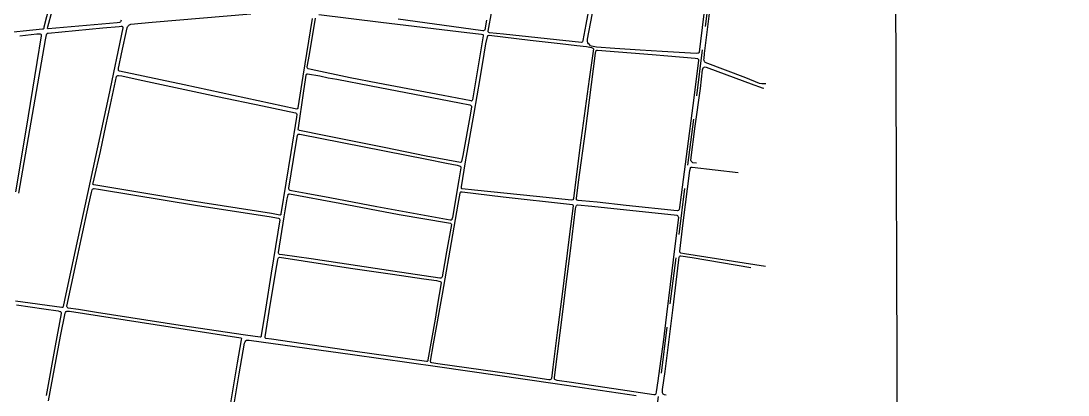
# Model space of a CAD drawing. Header units: metres. Extents: x 2 to 659295185, y -28 to 1124222152.
# Drawn here: x 659801 to 660924, y 1122451 to 1122852 of the extents above; entities that cross this region are included whole.
import ezdxf

# ---------------------------------------------------------------- set-up
doc = ezdxf.new("R2010")
doc.units = ezdxf.units.M
doc.header["$MEASUREMENT"] = 0
doc.linetypes.add('HIDDEN', pattern=[0.375, 0.25, -0.125])
doc.layers.add('División Parroquial', color=130, linetype='CONTINUOUS')
doc.layers.add('MANZANA', color=30, linetype='CONTINUOUS')
doc.layers.add('Limite Municipio', color=1, linetype='HIDDEN', lineweight=30)

msp = doc.modelspace()

# ---------------------------------------------------------------- linework, layer by layer
at = {"layer": 'División Parroquial', "color": 1, "flags": 128}
msp.add_lwpolyline([(660541.9791, 1123647.2094), (660568.3658, 1123600.6689), (660633.2193, 1123572.8945), (660679.4126, 1123590.261), (660736.4903, 1123597.4895), (660744.1507, 1121375.8717), (660747.4985, 1120403.1997)], dxfattribs=at)
at = {"layer": 'Limite Municipio', "color": 4, "linetype": 'HIDDEN', "lineweight": -3, "ltscale": 200}
msp.add_lwpolyline([(660578.0048, 1120632.9916), (660665.8177, 1121655.962), (660399.8619, 1121691.383), (660459.3346, 1122251.1816), (660620.3506, 1123516.0091), (660707.8769, 1124281.3124), (660742.4515, 1124368.6583), (660733.5109, 1124403.5071), (660683.7897, 1124483.6592), (660705.5993, 1124900.9898), (660734.4164, 1124927.6763), (661101.2557, 1125671.1097), (661132.5681, 1125745.1859), (661162.2243, 1125745.8423), (661217.1414, 1125787.7676), (661565.8495, 1126105.0778)], dxfattribs=at)
at = {"layer": 'MANZANA', "lineweight": -2}
for p, q in [((660408.6355, 1122832.7106), (660447.0446, 1123039.8185)), ((660542.2017, 1122932.0804), (660529.7339, 1122830.7111)), ((659840.2494, 1122904.916), (659825.613, 1122845.568)), ((660415.4795, 1122894.5681), (660406.8131, 1122848.7374)), ((660534.063, 1122817.3538), (660542.3006, 1122885.2999)), ((659829.8844, 1122846.0379), (659834.3042, 1122863.1944)), ((659941.8547, 1122851.1769), (660047.6654, 1122860.0651)), ((660113.1127, 1122855.0461), (660103.0857, 1122793.2887)), ((660110.4328, 1122816.434), (660116.947, 1122855.2861)), ((660120.3195, 1122859.5052), (660186.9872, 1122851.1769)), ((660283.5543, 1122843.5384), (660205.4908, 1122854.3562)), ((660301.9755, 1122841.5189), (660305.8263, 1122862.8845)), ((659823.9804, 1122843.4585), (659751.1448, 1122836.1699)), ((659824.7472, 1122843.6884), (659823.9804, 1122843.4585)), ((659825.0771, 1122843.9084), (659824.7472, 1122843.6884)), ((659825.4069, 1122844.2483), (659825.0771, 1122843.9084)), ((659825.613, 1122845.568), (659825.4069, 1122844.2483)), ((659829.4556, 1122844.8182), (659829.8844, 1122846.0379)), ((659829.5628, 1122844.3683), (659829.4556, 1122844.8182)), ((659829.7854, 1122844.1483), (659829.5628, 1122844.3683)), ((659830.2225, 1122844.0483), (659829.7854, 1122844.1483)), ((659904.163, 1122850.457), (659830.2225, 1122844.0483)), ((659830.2472, 1122839.3993), (659888.8504, 1122844.8582)), ((659888.8504, 1122844.8582), (659906.3728, 1122846.4878)), ((659910.1, 1122845.1781), (659894.8781, 1122771.2232)), ((659906.5707, 1122850.797), (659904.163, 1122850.457)), ((659906.3728, 1122846.4878), (659908.558, 1122846.8278)), ((659907.2304, 1122851.1369), (659906.5707, 1122850.797)), ((659907.552, 1122851.4668), (659907.2304, 1122851.1369)), ((659907.989, 1122852.2467), (659907.552, 1122851.4668)), ((659908.4261, 1122853.2465), (659907.989, 1122852.2467)), ((659908.558, 1122846.8278), (659909.2177, 1122846.7178)), ((659908.8054, 1122817.1938), (659914.9238, 1122845.0881)), ((659909.2177, 1122846.7178), (659909.7701, 1122846.4978)), ((659909.7701, 1122846.4978), (659909.9928, 1122846.2779)), ((659909.9928, 1122846.2779), (659910.1, 1122845.618)), ((659910.1, 1122845.618), (659910.1, 1122845.1781)), ((659914.9238, 1122845.0881), (659915.3608, 1122846.1979)), ((659915.3608, 1122846.1979), (659915.7896, 1122846.9677)), ((659915.7896, 1122846.9677), (659916.2266, 1122847.4177)), ((659916.2266, 1122847.4177), (659916.5565, 1122847.8576)), ((659916.5565, 1122847.8576), (659917.2161, 1122848.3075)), ((659917.2161, 1122848.3075), (659918.0902, 1122848.7474)), ((659918.0902, 1122848.7474), (659918.8488, 1122848.9773)), ((659918.8488, 1122848.9773), (659941.8547, 1122851.1769)), ((660186.9872, 1122851.1769), (660279.0768, 1122840.0891)), ((660296.2776, 1122841.8288), (660283.5543, 1122843.5384)), ((660297.8113, 1122842.0587), (660297.1517, 1122841.9388)), ((660298.2484, 1122842.2787), (660297.8113, 1122842.0587)), ((660298.4627, 1122842.8286), (660298.2484, 1122842.2787)), ((660300.3923, 1122853.1265), (660298.4627, 1122842.8286)), ((660406.8131, 1122848.7374), (660403.5973, 1122831.4709)), ((659799.7953, 1122836.6099), (659817.9774, 1122838.4595)), ((659814.6048, 1122760.1354), (659827.3199, 1122832.0908)), ((659817.9774, 1122838.4595), (659821.0448, 1122838.6894)), ((659822.694, 1122836.5999), (659818.1176, 1122807.9357)), ((659821.0448, 1122838.6894), (659821.5891, 1122838.5895)), ((659821.5891, 1122838.5895), (659822.1415, 1122838.3695)), ((659822.1415, 1122838.3695), (659822.4714, 1122837.9296)), ((659822.4714, 1122837.9296), (659822.694, 1122837.0398)), ((659822.694, 1122837.0398), (659822.694, 1122836.5999)), ((659827.3199, 1122832.0908), (659828.3919, 1122837.5097)), ((659828.3919, 1122837.5097), (659828.7135, 1122838.6194)), ((659828.7135, 1122838.6194), (659828.9361, 1122838.9494)), ((659828.9361, 1122838.9494), (659829.4803, 1122839.1793)), ((659829.4803, 1122839.1793), (659830.2472, 1122839.3993)), ((660279.0768, 1122840.0891), (660294.9748, 1122838.0596)), ((660296.6322, 1122836.2999), (660287.2401, 1122780.7312)), ((660294.9748, 1122838.0596), (660296.1869, 1122837.8396)), ((660296.1869, 1122837.8396), (660296.6239, 1122837.3997)), ((660297.1517, 1122841.9388), (660296.2776, 1122841.8288)), ((660296.6239, 1122837.3997), (660296.6239, 1122836.8498)), ((660296.6239, 1122836.8498), (660296.6322, 1122836.2999)), ((660299.6254, 1122827.7917), (660301.2333, 1122835.3201)), ((660301.2333, 1122835.3201), (660301.7776, 1122836.6498)), ((660301.7776, 1122836.6498), (660302.2146, 1122836.8798)), ((660302.0909, 1122840.859), (660301.9755, 1122841.5189)), ((660302.4207, 1122840.4191), (660302.0909, 1122840.859)), ((660302.2146, 1122836.8798), (660303.0887, 1122836.9898)), ((660302.6351, 1122840.0891), (660302.4207, 1122840.4191)), ((660303.6246, 1122839.7592), (660302.6351, 1122840.0891)), ((660303.0887, 1122836.9898), (660347.1627, 1122831.8808)), ((660318.5331, 1122838.1695), (660303.6246, 1122839.7592)), ((660402.2944, 1122829.2514), (660318.5331, 1122838.1695)), ((660347.1627, 1122831.8808), (660379.0659, 1122828.1516)), ((660403.5973, 1122831.4709), (660403.1685, 1122830.0312)), ((660408.5365, 1122830.6111), (660408.6355, 1122832.7106)), ((660297.8113, 1122816.8339), (660299.6254, 1122827.7917)), ((660379.0659, 1122828.1516), (660396.9429, 1122826.132)), ((660396.9429, 1122826.132), (660407.3574, 1122824.8522)), ((660402.8386, 1122829.4813), (660402.2944, 1122829.2514)), ((660403.1685, 1122830.0312), (660402.8386, 1122829.4813)), ((660407.3574, 1122824.8522), (660411.1917, 1122824.3124)), ((660408.8746, 1122828.8414), (660408.5365, 1122830.6111)), ((660409.6415, 1122827.9616), (660408.8746, 1122828.8414)), ((660410.5238, 1122827.1918), (660409.6415, 1122827.9616)), ((660414.8199, 1122822.4527), (660410.2517, 1122790.0293)), ((660411.7359, 1122825.862), (660410.5238, 1122827.1918)), ((660411.1917, 1122824.3124), (660412.948, 1122823.8824)), ((660412.9398, 1122825.3222), (660411.7359, 1122825.862)), ((660418.3161, 1122824.3524), (660412.9398, 1122825.3222)), ((660412.948, 1122823.8824), (660414.2674, 1122823.3326)), ((660414.2674, 1122823.3326), (660414.7044, 1122823.0026)), ((660414.7044, 1122823.0026), (660414.8199, 1122822.4527)), ((660417.2524, 1122817.9237), (660417.5657, 1122819.8133)), ((660417.5657, 1122819.8133), (660417.7884, 1122820.4731)), ((660417.7884, 1122820.4731), (660418.0027, 1122820.6931)), ((660418.0027, 1122820.6931), (660418.4398, 1122820.923)), ((660437.7186, 1122822.8826), (660418.3161, 1122824.3524)), ((660418.4398, 1122820.923), (660419.2066, 1122820.923)), ((660419.2066, 1122820.923), (660478.0737, 1122816.324)), ((660464.9051, 1122821.243), (660437.7186, 1122822.8826)), ((660488.6861, 1122819.8033), (660464.9051, 1122821.243)), ((660525.075, 1122817.4238), (660488.6861, 1122819.8033)), ((660529.7339, 1122830.7111), (660528.1425, 1122819.0934)), ((659906.2327, 1122804.8963), (659908.8054, 1122817.1938)), ((660108.0827, 1122803.0467), (660110.4328, 1122816.434)), ((660293.441, 1122790.6092), (660297.8113, 1122816.8339)), ((660406.3431, 1122733.7108), (660417.2524, 1122817.9237)), ((660478.0737, 1122816.324), (660494.7386, 1122814.8443)), ((660494.7386, 1122814.8443), (660524.1103, 1122812.5448)), ((660527.7384, 1122810.1352), (660521.4963, 1122761.5451)), ((660524.1103, 1122812.5448), (660526.4191, 1122812.2248)), ((660526.7242, 1122817.7537), (660525.075, 1122817.4238)), ((660526.4191, 1122812.2248), (660526.8561, 1122811.8949)), ((660527.4828, 1122817.9836), (660526.7242, 1122817.7537)), ((660526.8561, 1122811.8949), (660527.186, 1122811.565)), ((660527.186, 1122811.565), (660527.5158, 1122811.125)), ((660528.1425, 1122818.4236), (660527.4828, 1122817.9836)), ((660527.5158, 1122811.125), (660527.7384, 1122810.1352)), ((660528.1425, 1122819.0934), (660528.1425, 1122818.4236)), ((660533.4363, 1122810.5952), (660533.6507, 1122812.1448)), ((660533.5518, 1122809.8253), (660533.4363, 1122810.5952)), ((660533.8816, 1122808.9455), (660533.5518, 1122809.8253)), ((660533.6507, 1122812.1448), (660534.063, 1122817.3538)), ((660534.2114, 1122808.3956), (660533.8816, 1122808.9455)), ((660534.7639, 1122807.9557), (660534.2114, 1122808.3956)), ((659818.1176, 1122807.9357), (659806.1693, 1122735.1005)), ((659905.5977, 1122800.0273), (659905.6967, 1122801.9169)), ((659905.7049, 1122799.3674), (659905.5977, 1122800.0273)), ((659905.6967, 1122801.9169), (659906.2327, 1122804.8963)), ((659906.0348, 1122798.9275), (659905.7049, 1122799.3674)), ((659906.5872, 1122798.4876), (659906.0348, 1122798.9275)), ((659975.9101, 1122783.7606), (659906.5872, 1122798.4876)), ((660108.0827, 1122802.5968), (660108.0827, 1122803.0467)), ((660108.1981, 1122801.607), (660108.0827, 1122802.5968)), ((660108.528, 1122801.1671), (660108.1981, 1122801.607)), ((660108.8578, 1122800.9471), (660108.528, 1122801.1671)), ((660112.1479, 1122800.1873), (660108.8578, 1122800.9471)), ((660154.045, 1122791.529), (660112.1479, 1122800.1873)), ((660529.6267, 1122779.9414), (660531.9521, 1122799.9773)), ((660531.9521, 1122799.9773), (660532.5952, 1122801.9669)), ((660532.5952, 1122801.9669), (660533.1477, 1122802.6368)), ((660533.1477, 1122802.6368), (660533.6919, 1122802.9667)), ((660533.6919, 1122802.9667), (660534.8958, 1122803.0867)), ((660578.4504, 1122791.3391), (660534.7639, 1122807.9557)), ((660534.8958, 1122803.0867), (660535.6627, 1122802.9767)), ((660535.6627, 1122802.9767), (660586.9271, 1122783.7406)), ((659897.1045, 1122762.8349), (659903.5445, 1122792.8288)), ((659903.5445, 1122792.8288), (659903.8744, 1122793.2787)), ((659903.8744, 1122793.2787), (659904.3114, 1122793.6086)), ((659904.3114, 1122793.6086), (659904.9628, 1122793.8386)), ((659904.9628, 1122793.8386), (659905.7297, 1122793.8386)), ((659905.7297, 1122793.8386), (659909.127, 1122793.4086)), ((659909.127, 1122793.4086), (659926.7896, 1122789.6194)), ((659926.7896, 1122789.6194), (660011.796, 1122771.4231)), ((660103.0857, 1122793.2887), (660097.9815, 1122759.0856)), ((660104.0422, 1122774.9324), (660106.384, 1122791.639)), ((660106.384, 1122791.639), (660106.8046, 1122794.1885)), ((660106.8046, 1122794.1885), (660107.3488, 1122795.2983)), ((660107.3488, 1122795.2983), (660107.7858, 1122795.6282)), ((660107.7858, 1122795.6282), (660108.4455, 1122795.7482)), ((660108.4455, 1122795.7482), (660121.4987, 1122793.3687)), ((660121.4987, 1122793.3687), (660130.4866, 1122791.529)), ((660130.4866, 1122791.529), (660139.7055, 1122789.7994)), ((660139.7055, 1122789.7994), (660176.6634, 1122782.6708)), ((660183.6641, 1122785.8002), (660154.045, 1122791.529)), ((660287.034, 1122753.4168), (660293.441, 1122790.6092)), ((660410.2517, 1122790.0293), (660400.8184, 1122719.1938)), ((660593.161, 1122785.4303), (660578.4504, 1122791.3391)), ((660094.9141, 1122758.3058), (659975.9101, 1122783.7606)), ((660098.5175, 1122737.64), (660104.0422, 1122774.9324)), ((660176.6634, 1122782.6708), (660250.909, 1122768.4037)), ((660253.6301, 1122772.2829), (660183.6641, 1122785.8002)), ((660287.2401, 1122780.7312), (660285.1045, 1122767.6739)), ((660523.8959, 1122739.4396), (660529.6267, 1122779.9414)), ((660586.9271, 1122783.7406), (660592.8476, 1122781.5611)), ((660592.8476, 1122781.5611), (660596.0305, 1122780.5813)), ((660595.6842, 1122785.0004), (660593.161, 1122785.4303)), ((660599.8484, 1122784.9104), (660595.6842, 1122785.0004)), ((660596.0305, 1122780.5813), (660597.7869, 1122780.2513)), ((659894.8781, 1122771.2232), (659877.9082, 1122693.8389)), ((660011.796, 1122771.4231), (660060.1661, 1122761.3552)), ((660250.909, 1122768.4037), (660271.3092, 1122764.5145)), ((660283.6862, 1122766.5641), (660253.6301, 1122772.2829)), ((660271.3092, 1122764.5145), (660282.2762, 1122762.245)), ((660284.2304, 1122766.4541), (660283.6862, 1122766.5641)), ((660284.6674, 1122766.6741), (660284.2304, 1122766.4541)), ((660284.9973, 1122767.014), (660284.6674, 1122766.6741)), ((660285.1045, 1122767.6739), (660284.9973, 1122767.014)), ((659798.6904, 1122667.4943), (659814.6048, 1122760.1354)), ((659892.1653, 1122739.9195), (659897.1045, 1122762.8349)), ((660060.1661, 1122761.3552), (660095.483, 1122753.8767)), ((660096.7776, 1122757.8659), (660094.9141, 1122758.3058)), ((660095.483, 1122753.8767), (660096.0355, 1122753.6567)), ((660096.0355, 1122753.6567), (660096.5797, 1122753.2168)), ((660096.5797, 1122753.2168), (660096.6952, 1122752.1171)), ((660097.3301, 1122757.9759), (660096.7776, 1122757.8659)), ((660097.7671, 1122758.3158), (660097.3301, 1122757.9759)), ((660097.9815, 1122759.0856), (660097.7671, 1122758.3158)), ((660282.977, 1122753.6167), (660274.8549, 1122708.016)), ((660277.8399, 1122701.2774), (660287.034, 1122753.4168)), ((660282.2762, 1122762.245), (660283.1585, 1122761.9151)), ((660284.148, 1122760.3654), (660282.977, 1122753.6167)), ((660283.1585, 1122761.9151), (660283.5955, 1122761.5851)), ((660283.5955, 1122761.5851), (660284.0408, 1122761.0352)), ((660284.0408, 1122761.0352), (660284.148, 1122760.3654)), ((660521.4963, 1122761.5451), (660515.5676, 1122715.2945)), ((660096.489, 1122749.2376), (660090.3046, 1122711.3853)), ((660096.6952, 1122752.1171), (660096.489, 1122749.2376)), ((659806.1693, 1122735.1005), (659794.9632, 1122668.914)), ((659886.3767, 1122712.3451), (659892.1653, 1122739.9195)), ((660097.6764, 1122729.5616), (660097.998, 1122730.4415)), ((660097.998, 1122730.4415), (660098.3279, 1122730.8914)), ((660098.3279, 1122730.8914), (660099.0947, 1122731.1113)), ((660098.4103, 1122735.9803), (660098.5175, 1122737.64)), ((660098.5258, 1122735.3105), (660098.4103, 1122735.9803)), ((660098.8556, 1122735.2005), (660098.5258, 1122735.3105)), ((660099.8451, 1122734.8806), (660098.8556, 1122735.2005)), ((660099.0947, 1122731.1113), (660100.076, 1122731.1213)), ((660126.273, 1122729.5716), (660099.8451, 1122734.8806)), ((660100.076, 1122731.1213), (660236.1901, 1122704.1868)), ((660399.0291, 1122679.3719), (660406.3431, 1122733.7108)), ((660519.4596, 1122703.147), (660523.8959, 1122739.4396)), ((660088.1772, 1122673.1131), (660095.8623, 1122719.1538)), ((660095.8623, 1122719.1538), (660097.6764, 1122729.5616)), ((660190.6566, 1122716.7043), (660126.273, 1122729.5716)), ((660400.8184, 1122719.1938), (660393.9414, 1122665.3047)), ((659879.3842, 1122682.9011), (659886.3767, 1122712.3451)), ((660090.3046, 1122711.3853), (660079.7582, 1122645.3088)), ((660235.6294, 1122707.5061), (660190.6566, 1122716.7043)), ((660272.2575, 1122700.5875), (660235.6294, 1122707.5061)), ((660274.8549, 1122708.016), (660273.5685, 1122701.5973)), ((660515.5676, 1122715.2945), (660508.9956, 1122665.8246)), ((660236.1901, 1122704.1868), (660257.3572, 1122699.8577)), ((660257.3572, 1122699.8577), (660268.654, 1122697.6981)), ((660268.654, 1122697.6981), (660271.07, 1122697.0483)), ((660271.07, 1122697.0483), (660271.9441, 1122696.6084)), ((660271.9441, 1122696.6084), (660272.4966, 1122696.3884)), ((660272.8017, 1122700.7075), (660272.2575, 1122700.5875)), ((660272.4966, 1122696.3884), (660272.7192, 1122695.8385)), ((660273.0243, 1122700.9275), (660272.8017, 1122700.7075)), ((660273.2387, 1122701.0375), (660273.0243, 1122700.9275)), ((660273.5685, 1122701.5973), (660273.2387, 1122701.0375)), ((660273.247, 1122674.4929), (660277.8399, 1122701.2774)), ((660519.7895, 1122702.1472), (660519.4596, 1122703.147)), ((660520.6718, 1122700.9375), (660519.7895, 1122702.1472)), ((660521.4469, 1122700.1676), (660520.6718, 1122700.9375)), ((660525.3884, 1122699.7377), (660521.4469, 1122700.1676)), ((659877.9082, 1122693.8389), (659859.1242, 1122606.1568)), ((660272.8264, 1122694.8387), (660270.5918, 1122681.7814)), ((660272.7192, 1122695.8385), (660272.8264, 1122694.8387)), ((660511.321, 1122635.7507), (660518.4124, 1122692.0793)), ((660518.4124, 1122692.0793), (660518.8412, 1122694.5088)), ((660518.8412, 1122694.5088), (660519.1628, 1122695.0687)), ((660519.1628, 1122695.0687), (660519.5998, 1122695.3986)), ((660519.5998, 1122695.3986), (660520.8037, 1122695.5186)), ((660520.8037, 1122695.5186), (660570.0314, 1122689.9897)), ((659878.0896, 1122677.8022), (659878.304, 1122678.472)), ((659878.0896, 1122677.3623), (659878.0896, 1122677.8022)), ((659878.5349, 1122676.9224), (659878.0896, 1122677.3623)), ((659878.304, 1122678.472), (659879.3842, 1122682.9011)), ((659878.9719, 1122676.7024), (659878.5349, 1122676.9224)), ((659979.9753, 1122659.7958), (659878.9719, 1122676.7024)), ((660270.5918, 1122681.7814), (660263.6488, 1122641.7095)), ((660273.2552, 1122673.3931), (660273.247, 1122674.4929)), ((660396.5883, 1122661.8854), (660399.0291, 1122679.3719)), ((659873.81, 1122655.8866), (659876.7125, 1122668.3941)), ((659876.7125, 1122668.3941), (659877.4629, 1122671.1635)), ((659877.4629, 1122671.1635), (659877.7845, 1122671.9434)), ((659877.7845, 1122671.9434), (659878.337, 1122672.3833)), ((659878.337, 1122672.3833), (659878.9884, 1122672.5033)), ((659878.9884, 1122672.5033), (659879.4337, 1122672.5033)), ((659879.4337, 1122672.5033), (659884.1421, 1122671.8634)), ((659884.1421, 1122671.8634), (659990.4062, 1122654.4169)), ((660086.5858, 1122661.7055), (660087.5505, 1122665.9146)), ((660087.5505, 1122665.9146), (660087.6577, 1122666.4745)), ((660087.6577, 1122666.4745), (660088.202, 1122666.6944)), ((660088.1772, 1122672.4433), (660088.1772, 1122673.1131)), ((660088.2927, 1122671.8934), (660088.1772, 1122672.4433)), ((660088.202, 1122666.6944), (660088.639, 1122666.8044)), ((660088.6225, 1122671.4535), (660088.2927, 1122671.8934)), ((660088.9523, 1122671.0136), (660088.6225, 1122671.4535)), ((660088.639, 1122666.8044), (660089.0843, 1122666.9144)), ((660089.8346, 1122670.5737), (660088.9523, 1122671.0136)), ((660089.0843, 1122666.9144), (660142.8224, 1122656.8764)), ((660091.2612, 1122670.1337), (660089.8346, 1122670.5737)), ((660106.7221, 1122667.2243), (660091.2612, 1122670.1337)), ((660132.1688, 1122662.6853), (660106.7221, 1122667.2243)), ((660182.7241, 1122653.0772), (660132.1688, 1122662.6853)), ((660269.9404, 1122655.8966), (660271.9688, 1122667.7442)), ((660271.9688, 1122667.7442), (660272.3976, 1122668.624)), ((660272.3976, 1122668.624), (660272.7275, 1122668.964)), ((660272.7275, 1122668.964), (660273.2717, 1122669.074)), ((660273.3706, 1122672.7232), (660273.2552, 1122673.3931)), ((660273.2717, 1122669.074), (660274.2612, 1122669.084)), ((660273.7005, 1122672.3933), (660273.3706, 1122672.7232)), ((660274.1375, 1122672.3933), (660273.7005, 1122672.3933)), ((660287.5123, 1122671.0236), (660274.1375, 1122672.3933)), ((660274.2612, 1122669.084), (660318.228, 1122663.855)), ((660353.7264, 1122664.125), (660287.5123, 1122671.0236)), ((660318.228, 1122663.855), (660389.1588, 1122655.7767)), ((660391.4429, 1122660.0958), (660353.7264, 1122664.125)), ((660393.9414, 1122665.3047), (660393.5208, 1122661.7654)), ((660508.9956, 1122665.8246), (660507.198, 1122652.0974)), ((659865.5394, 1122617.8044), (659873.81, 1122655.8866)), ((660069.5581, 1122645.7087), (659979.9753, 1122659.7958)), ((659990.4062, 1122654.4169), (660067.0596, 1122642.4894)), ((660083.3864, 1122642.3394), (660086.5858, 1122661.7055)), ((660142.8224, 1122656.8764), (660206.4309, 1122644.8889)), ((660261.3564, 1122638.6102), (660182.7241, 1122653.0772)), ((660264.0611, 1122622.8034), (660269.9404, 1122655.8966)), ((660393.1168, 1122653.907), (660388.8784, 1122620.8238)), ((660389.1588, 1122655.7767), (660392.2345, 1122655.4567)), ((660392.6468, 1122660.3257), (660391.4429, 1122660.0958)), ((660392.2345, 1122655.4567), (660392.7787, 1122655.1268)), ((660393.0838, 1122660.5457), (660392.6468, 1122660.3257)), ((660392.7787, 1122655.1268), (660393.1085, 1122654.5769)), ((660393.191, 1122660.9856), (660393.0838, 1122660.5457)), ((660393.1085, 1122654.5769), (660393.1168, 1122653.907)), ((660393.5208, 1122661.7654), (660393.191, 1122660.9856)), ((660395.7555, 1122650.7177), (660396.2914, 1122653.8171)), ((660396.2914, 1122653.8171), (660396.6213, 1122654.4769)), ((660396.6955, 1122661.0056), (660396.5883, 1122661.8854)), ((660396.6213, 1122654.4769), (660397.1655, 1122654.9268)), ((660396.9181, 1122660.4557), (660396.6955, 1122661.0056)), ((660397.5778, 1122660.1258), (660396.9181, 1122660.4557)), ((660397.1655, 1122654.9268), (660397.9324, 1122655.1468)), ((660398.5673, 1122659.9058), (660397.5778, 1122660.1258)), ((660397.9324, 1122655.1468), (660413.1707, 1122653.5571)), ((660402.4016, 1122659.3659), (660398.5673, 1122659.9058)), ((660418.8438, 1122657.8962), (660402.4016, 1122659.3659)), ((660413.1707, 1122653.5571), (660450.5491, 1122649.7479)), ((660449.9801, 1122654.3869), (660418.8438, 1122657.8962)), ((660504.6913, 1122648.7681), (660449.9801, 1122654.3869)), ((660507.198, 1122652.0974), (660506.7693, 1122649.9978)), ((660067.0596, 1122642.4894), (660077.1443, 1122640.7597)), ((660078.4471, 1122644.089), (660069.5581, 1122645.7087)), ((660077.1443, 1122640.7597), (660077.9111, 1122640.5498)), ((660077.202, 1122604.0472), (660083.3864, 1122642.3394)), ((660077.9111, 1122640.5498), (660078.241, 1122640.2198)), ((660078.241, 1122640.2198), (660078.3564, 1122639.7699)), ((660078.8842, 1122644.089), (660078.4471, 1122644.089)), ((660079.3212, 1122644.309), (660078.8842, 1122644.089)), ((660079.5356, 1122644.539), (660079.3212, 1122644.309)), ((660079.7582, 1122645.3088), (660079.5356, 1122644.539)), ((660206.4309, 1122644.8889), (660259.5094, 1122635.8307)), ((660263.6488, 1122641.7095), (660263.2118, 1122639.8299)), ((660393.8507, 1122635.8807), (660395.7555, 1122650.7177)), ((660450.5491, 1122649.7479), (660501.4177, 1122644.439)), ((660501.4177, 1122644.439), (660504.2708, 1122644.129)), ((660506.0354, 1122641.5896), (660502.234, 1122610.8258)), ((660504.2708, 1122644.129), (660504.9304, 1122643.6891)), ((660505.788, 1122648.8881), (660504.6913, 1122648.7681)), ((660504.9304, 1122643.6891), (660505.3757, 1122643.1292)), ((660505.3757, 1122643.1292), (660505.8127, 1122642.4694)), ((660506.225, 1122649.108), (660505.788, 1122648.8881)), ((660505.8127, 1122642.4694), (660506.0354, 1122641.5896)), ((660506.5466, 1122649.448), (660506.225, 1122649.108)), ((660506.7693, 1122649.9978), (660506.5466, 1122649.448)), ((660078.4636, 1122639.1101), (660071.7515, 1122597.1586)), ((660078.3564, 1122639.7699), (660078.4636, 1122639.1101)), ((660262.5851, 1122634.0811), (660257.4562, 1122604.747)), ((660259.5094, 1122635.8307), (660261.7028, 1122635.4008)), ((660262.3459, 1122638.7201), (660261.3564, 1122638.6102)), ((660261.7028, 1122635.4008), (660262.1398, 1122635.1809)), ((660262.1398, 1122635.1809), (660262.4696, 1122634.7409)), ((660262.783, 1122638.9401), (660262.3459, 1122638.7201)), ((660262.4696, 1122634.7409), (660262.5851, 1122634.0811)), ((660263.1128, 1122639.17), (660262.783, 1122638.9401)), ((660263.2118, 1122639.8299), (660263.1128, 1122639.17)), ((660390.2637, 1122605.8968), (660393.8507, 1122635.8807)), ((660507.5114, 1122605.3169), (660511.321, 1122635.7507)), ((659860.0642, 1122592.9994), (659865.5394, 1122617.8044)), ((660252.9457, 1122559.2663), (660264.0611, 1122622.8034)), ((660388.8784, 1122620.8238), (660384.4339, 1122585.6309)), ((660502.234, 1122610.8258), (660497.3772, 1122569.5442)), ((659859.1242, 1122606.1568), (659849.1467, 1122559.7762)), ((660071.7515, 1122597.1586), (660069.3025, 1122582.0017)), ((660075.3962, 1122590.1), (660076.3609, 1122596.1888)), ((660076.3609, 1122596.1888), (660076.7897, 1122597.5185)), ((660076.7897, 1122597.5185), (660077.2267, 1122598.1784)), ((660077.202, 1122603.3773), (660077.202, 1122604.0472)), ((660077.4246, 1122602.7175), (660077.202, 1122603.3773)), ((660077.2267, 1122598.1784), (660077.5566, 1122598.6283)), ((660077.7545, 1122602.1676), (660077.4246, 1122602.7175)), ((660077.5566, 1122598.6283), (660078.208, 1122598.8483)), ((660078.4141, 1122601.7277), (660077.7545, 1122602.1676)), ((660078.208, 1122598.8483), (660154.4243, 1122587.1406)), ((660081.4816, 1122601.4077), (660078.4141, 1122601.7277)), ((660112.0737, 1122597.2286), (660081.4816, 1122601.4077)), ((660199.694, 1122584.1312), (660112.0737, 1122597.2286)), ((660257.4562, 1122604.747), (660255.2133, 1122592.2396)), ((660385.8192, 1122569.9341), (660390.2637, 1122605.8968)), ((660500.0159, 1122542.1298), (660506.4642, 1122596.2488)), ((660506.4642, 1122596.2488), (660506.8847, 1122598.8982)), ((660506.8847, 1122598.8982), (660507.2145, 1122599.5681)), ((660507.2145, 1122599.5681), (660507.5361, 1122600.118)), ((660507.6268, 1122604.4371), (660507.5114, 1122605.3169)), ((660507.5361, 1122600.118), (660507.9732, 1122600.3479)), ((660507.8495, 1122603.8772), (660507.6268, 1122604.4371)), ((660508.1793, 1122603.5473), (660507.8495, 1122603.8772)), ((660507.9732, 1122600.3479), (660508.6328, 1122600.4579)), ((660508.5091, 1122603.2174), (660508.1793, 1122603.5473)), ((660512.5661, 1122602.4675), (660508.5091, 1122603.2174)), ((660508.6328, 1122600.4579), (660520.9109, 1122598.5183)), ((660599.3041, 1122589.0302), (660512.5661, 1122602.4675)), ((660520.9109, 1122598.5183), (660583.8597, 1122587.8605)), ((659850.3011, 1122546.5089), (659860.0642, 1122592.9994)), ((660068.3625, 1122547.5987), (660075.3962, 1122590.1)), ((660154.4243, 1122587.1406), (660199.3807, 1122580.8119)), ((660250.241, 1122576.5128), (660199.694, 1122584.1312)), ((660255.2133, 1122592.2396), (660252.6488, 1122577.9625)), ((660384.4339, 1122585.6309), (660381.5809, 1122562.2757)), ((660069.3025, 1122582.0017), (660063.1181, 1122543.0396)), ((660199.3807, 1122580.8119), (660233.0402, 1122575.8829)), ((660233.0402, 1122575.8829), (660246.5304, 1122573.9533)), ((660246.5304, 1122573.9533), (660249.0536, 1122573.4034)), ((660249.0536, 1122573.4034), (660250.4802, 1122572.9735)), ((660251.1151, 1122576.5128), (660250.241, 1122576.5128)), ((660250.4802, 1122572.9735), (660251.1398, 1122572.5336)), ((660251.9974, 1122576.7428), (660251.1151, 1122576.5128)), ((660252.319, 1122577.0727), (660251.9974, 1122576.7428)), ((660252.6488, 1122577.9625), (660252.319, 1122577.0727)), ((660251.5769, 1122571.3139), (660247.421, 1122546.4089)), ((660251.1398, 1122572.5336), (660251.4697, 1122571.9837)), ((660251.4697, 1122571.9837), (660251.5769, 1122571.3139)), ((660381.5809, 1122562.2757), (660376.0809, 1122518.0147)), ((660382.323, 1122543.3695), (660385.8192, 1122569.9341)), ((660497.3772, 1122569.5442), (660493.3533, 1122537.3408)), ((659844.7187, 1122544.8192), (659794.9385, 1122551.6779)), ((659849.1467, 1122559.7762), (659846.137, 1122546.049)), ((660243.4382, 1122506.0271), (660252.9457, 1122559.2663)), ((659796.1589, 1122547.9286), (659825.4399, 1122543.5195)), ((659825.4399, 1122543.5195), (659841.008, 1122541.27)), ((659841.008, 1122541.27), (659842.7644, 1122540.8301)), ((659842.7644, 1122540.8301), (659843.2014, 1122540.7201)), ((659843.2014, 1122540.7201), (659843.7539, 1122540.2802)), ((659843.4323, 1122514.1855), (659848.2479, 1122538.9804)), ((659843.7539, 1122540.2802), (659844.0837, 1122539.6203)), ((659844.0837, 1122539.6203), (659844.092, 1122538.6305)), ((659845.3783, 1122544.9392), (659844.7187, 1122544.8192)), ((659845.6999, 1122545.1592), (659845.3783, 1122544.9392)), ((659845.9226, 1122545.4891), (659845.6999, 1122545.1592)), ((659846.137, 1122546.049), (659845.9226, 1122545.4891)), ((659848.2479, 1122538.9804), (659848.7921, 1122539.7503)), ((659848.7921, 1122539.7503), (659849.559, 1122540.6401)), ((659849.559, 1122540.6401), (659849.996, 1122540.98)), ((659849.996, 1122540.98), (659850.7629, 1122540.98)), ((659850.3011, 1122546.069), (659850.3011, 1122546.5089)), ((659850.4165, 1122545.5091), (659850.3011, 1122546.069)), ((659850.7464, 1122544.9592), (659850.4165, 1122545.5091)), ((659851.0762, 1122544.6293), (659850.7464, 1122544.9592)), ((659850.7629, 1122540.98), (659852.9563, 1122540.8801)), ((659851.6204, 1122544.4093), (659851.0762, 1122544.6293)), ((659862.7029, 1122542.6897), (659851.6204, 1122544.4093)), ((659852.9563, 1122540.8801), (660036.6324, 1122512.5058)), ((659882.1053, 1122539.5703), (659862.7029, 1122542.6897)), ((659971.6964, 1122525.8131), (659882.1053, 1122539.5703)), ((660063.1181, 1122543.0396), (660058.6406, 1122515.0353)), ((660062.7058, 1122513.3956), (660068.3625, 1122547.5987)), ((660247.421, 1122546.4089), (660245.0709, 1122532.3518)), ((660373.1206, 1122470.0045), (660382.323, 1122543.3695)), ((660491.8773, 1122476.5032), (660500.0159, 1122542.1298)), ((659844.092, 1122538.6305), (659837.7839, 1122503.7576)), ((660245.0709, 1122532.3518), (660237.2703, 1122488.9606)), ((660493.3533, 1122537.3408), (660489.6591, 1122507.7968)), ((660041.8768, 1122515.2953), (659971.6964, 1122525.8131)), ((660376.0809, 1122518.0147), (660371.323, 1122480.8323)), ((659830.3709, 1122444.7796), (659843.4323, 1122514.1855)), ((660037.0777, 1122510.2963), (660032.9136, 1122485.7213)), ((660036.6324, 1122512.5058), (660037.1767, 1122512.1759)), ((660037.3993, 1122511.736), (660037.0777, 1122510.2963)), ((660037.1767, 1122512.1759), (660037.3993, 1122511.736)), ((660057.445, 1122513.0457), (660041.8768, 1122515.2953)), ((660057.7748, 1122513.2657), (660057.445, 1122513.0457)), ((660058.2118, 1122513.5956), (660057.7748, 1122513.2657)), ((660058.5417, 1122513.8256), (660058.2118, 1122513.5956)), ((660058.6406, 1122515.0353), (660058.5417, 1122513.8256)), ((660062.7058, 1122512.8458), (660062.7058, 1122513.3956)), ((660062.8213, 1122512.2959), (660062.7058, 1122512.8458)), ((660063.1511, 1122512.0759), (660062.8213, 1122512.2959)), ((660063.6953, 1122511.856), (660063.1511, 1122512.0759)), ((660069.8385, 1122510.8862), (660063.6953, 1122511.856)), ((660159.4213, 1122497.9088), (660069.8385, 1122510.8862)), ((660240.2306, 1122487.5409), (660243.4382, 1122506.0271)), ((660489.6591, 1122507.7968), (660487.004, 1122487.4309)), ((659837.7839, 1122503.7576), (659827.8312, 1122450.5184)), ((660236.0664, 1122487.081), (660159.4213, 1122497.9088)), ((660032.9136, 1122485.7213), (660019.3574, 1122405.0377)), ((660236.6189, 1122487.191), (660236.0664, 1122487.081)), ((660236.8333, 1122487.4109), (660236.6189, 1122487.191)), ((660237.1631, 1122487.6409), (660236.8333, 1122487.4109)), ((660237.2703, 1122488.9606), (660237.1631, 1122487.6409)), ((660240.2306, 1122486.881), (660240.2306, 1122487.5409)), ((660240.4532, 1122486.3212), (660240.2306, 1122486.881)), ((660240.6759, 1122485.9912), (660240.4532, 1122486.3212)), ((660241.6654, 1122485.6713), (660240.6759, 1122485.9912)), ((660248.0229, 1122484.4815), (660241.6654, 1122485.6713)), ((660327.5211, 1122473.3338), (660248.0229, 1122484.4815)), ((660487.004, 1122487.4309), (660484.1427, 1122466.4052)), ((660367.2166, 1122467.545), (660327.5211, 1122473.3338)), ((660371.323, 1122480.8323), (660369.8388, 1122468.6548)), ((660488.9005, 1122456.9171), (660491.8773, 1122476.5032)), ((660368.0907, 1122467.545), (660367.2166, 1122467.545)), ((660368.9647, 1122467.655), (660368.0907, 1122467.545)), ((660369.5172, 1122467.9949), (660368.9647, 1122467.655)), ((660369.8388, 1122468.6548), (660369.5172, 1122467.9949)), ((660373.1289, 1122468.7847), (660373.1206, 1122470.0045)), ((660373.2443, 1122468.1249), (660373.1289, 1122468.7847)), ((660373.6813, 1122467.6849), (660373.2443, 1122468.1249)), ((660374.1184, 1122467.355), (660373.6813, 1122467.6849)), ((660375.8747, 1122466.8051), (660374.1184, 1122467.355)), ((660391.3357, 1122464.6656), (660375.8747, 1122466.8051)), ((660479.6075, 1122451.2383), (660391.3357, 1122464.6656)), ((660484.1427, 1122466.4052), (660482.3368, 1122454.5676)), ((660480.8113, 1122451.4583), (660479.6075, 1122451.2383)), ((660481.3638, 1122451.6882), (660480.8113, 1122451.4583)), ((660481.7926, 1122452.2381), (660481.3638, 1122451.6882)), ((660482.3368, 1122454.5676), (660481.7926, 1122452.2381)), ((660488.9088, 1122455.0375), (660488.9005, 1122456.9171)), ((660488.917, 1122453.2679), (660488.9088, 1122455.0375)), ((660489.2468, 1122452.608), (660488.917, 1122453.2679)), ((660489.7993, 1122452.0581), (660489.2468, 1122452.608)), ((660491.1186, 1122451.3983), (660489.7993, 1122452.0581)), ((660492.7596, 1122450.8484), (660491.1186, 1122451.3983))]:
    msp.add_line(p, q, dxfattribs=at)
at = {"layer": 'MANZANA', "linetype": 'Continuous', "lineweight": -2}
msp.add_lwpolyline([(660026.5148, 1122422.2142), (660034.9421, 1122473.6737), (660040.8213, 1122506.667), (660041.2501, 1122508.2167), (660042.017, 1122509.2165), (660042.5612, 1122509.7664), (660043.9795, 1122510.1063), (660045.6287, 1122510.1163), (660156.4775, 1122494.6895), (660247.8168, 1122481.6021), (660373.8133, 1122463.3658), (660460.6503, 1122450.7084)], dxfattribs=at)

doc.saveas('drawing.dxf')
